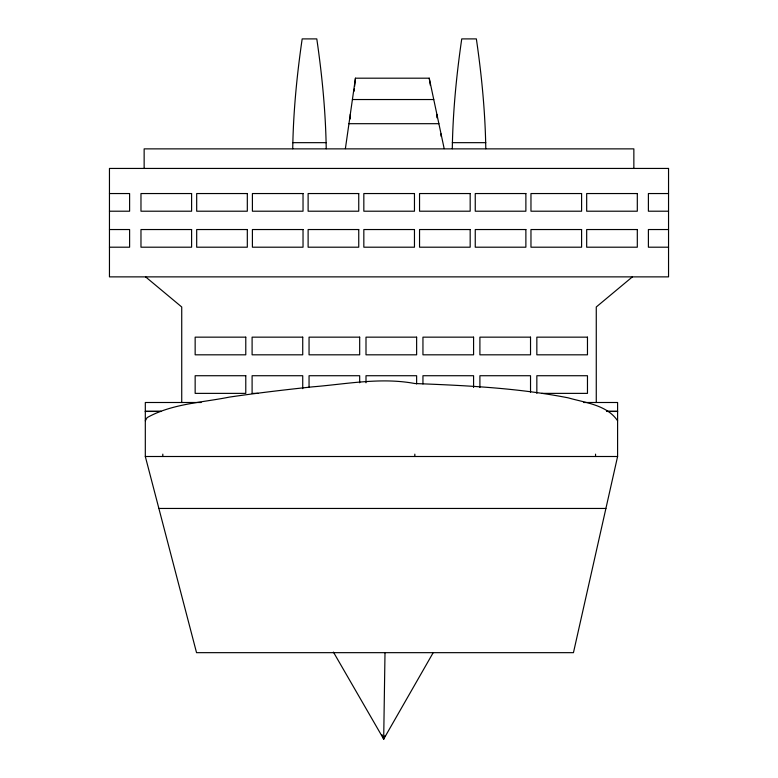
<?xml version="1.0" encoding="UTF-8"?>
<svg xmlns="http://www.w3.org/2000/svg" width="778" height="778" viewBox="0 0 778 778"><rect width="100%" height="100%" fill="white"/><g stroke="black" fill="none" stroke-linecap="round" stroke-linejoin="round"><path stroke-width="1.17" d="M436.886 117.779L436.915 114.395M441.019 136.238L441.038 133.855M333.412 652.081L383.69 739.1L385.003 652.664M292.732 148.734C293.296 111.964 296.875 75.272 302.175 38.9L316.792 38.9C322.092 75.272 325.671 111.964 326.225 148.734M452.3 148.734C452.864 111.964 456.443 75.272 461.743 38.9L476.36 38.9C481.66 75.272 485.239 111.964 485.793 148.734M354.097 91.24L354.34 88.867M354.593 86.494L355.458 78.189L429.232 78.189L444.17 148.627M345.393 148.627L355.458 78.189M583.588 402.498L617.596 402.498L617.596 456.501L573.454 652.664L196.542 652.664L145.311 456.501L145.311 402.498L201.142 402.498M381.901 734.588L383.69 739.1L385.003 735.716M145.311 420.801L147.139 417.601C172.074 403.665 201.979 402.615 229.5 397.081C257.187 393.046 284.981 389.778 312.805 386.822C346.784 384.069 380.841 377.155 414.83 383.525C466.139 385.509 517.73 387.93 568.232 397.85C585.26 402.771 606.937 404.823 617.596 420.801M383.69 739.1L433.21 652.645M632.407 276.871L596.269 306.989L596.269 402.498M352.415 99.535L433.764 99.535M348.952 123.692L438.889 123.692M292.732 142.666L326.225 142.666M452.3 142.666L485.793 142.666M109.455 193.547L129.605 193.547L129.605 211.208L109.455 211.208M668.545 193.547L648.395 193.547L648.395 211.208L668.545 211.208M109.455 229.539L129.605 229.539L129.605 247.2L109.455 247.2M668.545 229.539L648.395 229.539L648.395 247.2L668.545 247.2M258.121 393.376L252.101 393.376L252.101 375.725L302.73 375.725L302.73 388.669M541.663 393.376L587.468 393.376L587.468 375.725L536.839 375.725L536.839 393.376M145.311 411.29L160.949 411.29M606.684 411.29L617.596 411.29M145.311 411.445L161.104 411.445M606.665 411.445L617.596 411.445M145.311 456.501L617.596 456.501M158.877 508.452L605.906 508.452M145.593 276.871L181.731 306.989L181.731 402.498M429.232 78.189L430.341 85.308M350.285 114.395L350.314 118.908M633.856 168.437L633.856 148.87L144.144 148.87L144.144 168.437M595.549 454.138L595.549 456.501M530.528 392.2L530.528 375.725L479.9 375.725L479.9 387.493M473.578 387.493L473.578 375.725L422.95 375.725L422.95 383.962M416.629 383.962L416.629 375.725L366 375.725L366 382.786M414.83 454.138L414.83 456.501M359.679 382.786L359.679 375.725L309.051 375.725L309.051 387.493M162.806 454.138L162.806 456.501M668.545 168.437L109.455 168.437L109.455 276.871L668.545 276.871L668.545 168.437M191.602 193.547L140.974 193.547L140.974 211.208L191.602 211.208L191.602 193.547M247.316 193.547L196.688 193.547L196.688 211.208L247.316 211.208L247.316 193.547M303.031 193.547L252.403 193.547L252.403 211.208L303.031 211.208L303.031 193.547M358.746 193.547L308.117 193.547L308.117 211.208L358.746 211.208L358.746 193.547M414.46 193.547L363.832 193.547L363.832 211.208L414.46 211.208L414.46 193.547M470.175 193.547L419.546 193.547L419.546 211.208L470.175 211.208L470.175 193.547M525.879 193.547L475.251 193.547L475.251 211.208L525.879 211.208L525.879 193.547M581.594 193.547L530.966 193.547L530.966 211.208L581.594 211.208L581.594 193.547M637.308 193.547L586.68 193.547L586.68 211.208L637.308 211.208L637.308 193.547M191.602 229.539L140.974 229.539L140.974 247.2L191.602 247.2L191.602 229.539M247.316 229.539L196.688 229.539L196.688 247.2L247.316 247.2L247.316 229.539M303.031 229.539L252.403 229.539L252.403 247.2L303.031 247.2L303.031 229.539M358.746 229.539L308.117 229.539L308.117 247.2L358.746 247.2L358.746 229.539M414.46 229.539L363.832 229.539L363.832 247.2L414.46 247.2L414.46 229.539M470.175 229.539L419.546 229.539L419.546 247.2L470.175 247.2L470.175 229.539M525.879 229.539L475.251 229.539L475.251 247.2L525.879 247.2L525.879 229.539M581.594 229.539L530.966 229.539L530.966 247.2L581.594 247.2L581.594 229.539M637.308 229.539L586.68 229.539L586.68 247.2L637.308 247.2L637.308 229.539M245.78 337.156L195.152 337.156L195.152 354.817L245.78 354.817L245.78 337.156M302.73 337.156L252.101 337.156L252.101 354.817L302.73 354.817L302.73 337.156M359.679 337.156L309.051 337.156L309.051 354.817L359.679 354.817L359.679 337.156M416.629 337.156L366 337.156L366 354.817L416.629 354.817L416.629 337.156M473.578 337.156L422.95 337.156L422.95 354.817L473.578 354.817L473.578 337.156M530.528 337.156L479.9 337.156L479.9 354.817L530.528 354.817L530.528 337.156M587.468 337.156L536.839 337.156L536.839 354.817L587.468 354.817L587.468 337.156M245.78 375.725L195.152 375.725L195.152 393.376L245.78 393.376L245.78 375.725"/></g></svg>
